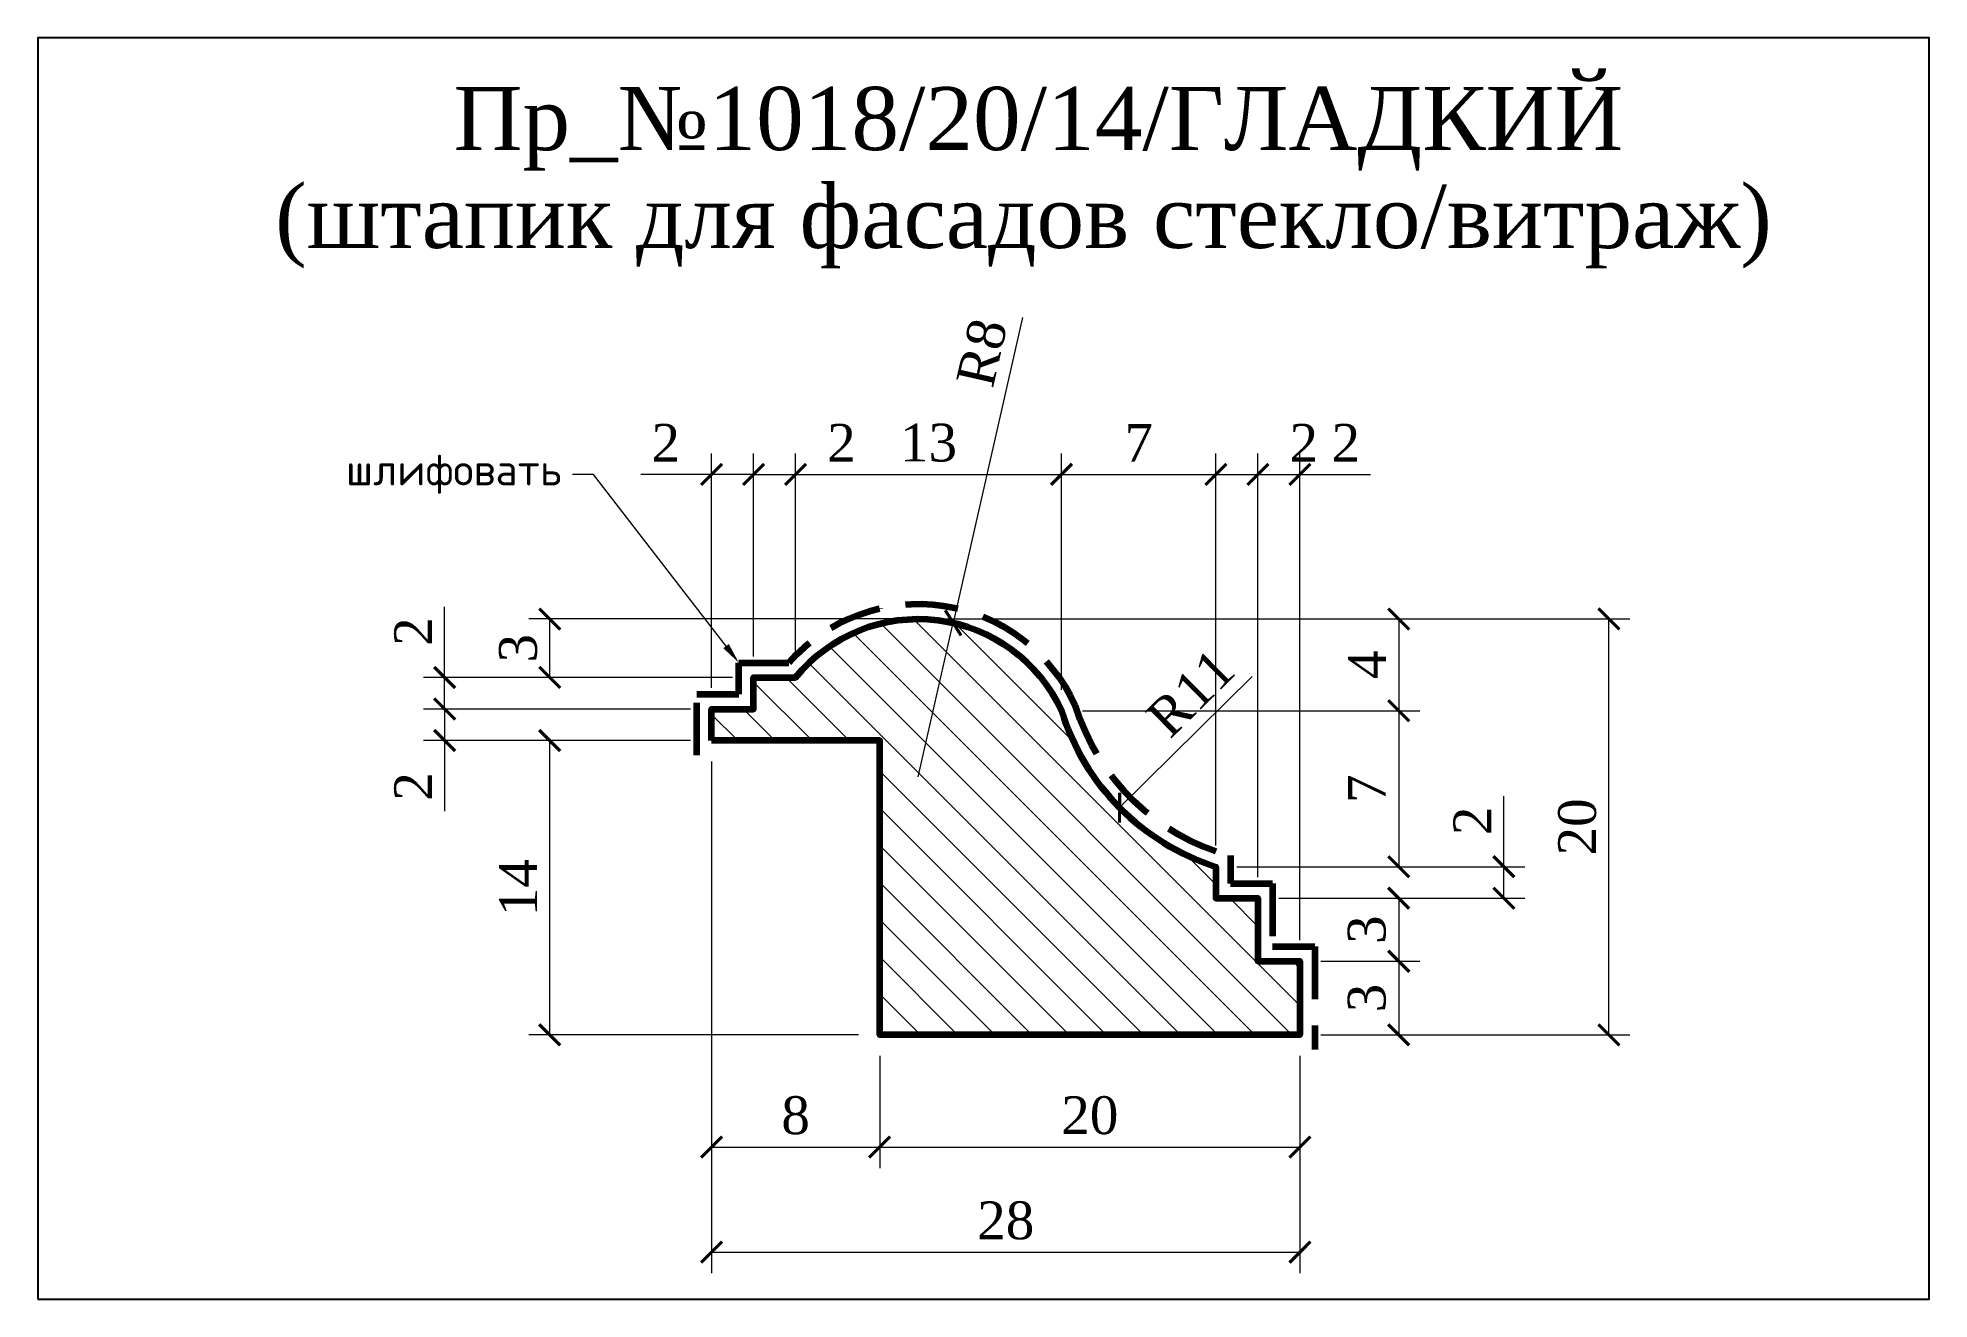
# Model space of a CAD drawing. Header units: millimetres. Extents: x 304963.5 to 305053.5, y -92941.7 to -92881.7.
import ezdxf
from ezdxf import colors
from ezdxf.entities.mleader import LeaderData, LeaderLine
from ezdxf.math import Vec2, Vec3

# ---------------------------------------------------------------- set-up
doc = ezdxf.new("R2010")
doc.units = ezdxf.units.MM
doc.header["$MEASUREMENT"] = 0
doc.linetypes.add('HIDDEN', pattern=[0.375, 0.25, -0.125])
doc.layers.add('Outside panel', color=7, linetype='Continuous', lineweight=18, true_color=0x7f5e57)
for name, color, linetype, lineweight in [('линия 50', 1, 'Continuous', 211), ('служебный слой РАЗМЕРЫ', 7, 'Continuous', 9), ('ШТАМП', 7, 'Continuous', 5)]:
    doc.layers.add(name, color=color, linetype=linetype, lineweight=lineweight)
doc.layers.add('размеры в модели', color=7, linetype='Continuous')
doc.styles.get("Standard").update_dxf_attribs({"font": 'times.ttf'})
doc.styles.add('ЕСКД профили текст', font='isocpeur.ttf')
doc.dimstyles.new('M_1', dxfattribs={"dimtxt": 1.8, "dimasz": 1, "dimexe": 1, "dimexo": 1, "dimgap": 0.6, "dimtad": 1, "dimdec": 0, "dimdsep": 46, "dimtxsty": 'Standard', "dimblk": 'ARCHTICK', "dimcen": -5, "dimclrd": 7, "dimclre": 7, "dimclrt": 7, "dimadec": 0, "dimazin": 0, "dimtfac": 1, "dimtdec": 0, "dimtmove": 0, "dimatfit": 3, "dimfxl": 1, "dimtolj": 1, "dimtzin": 0, "dimlwd": 5, "dimlwe": 5, "dimarcsym": 0})

# ---------------------------------------------------------------- blocks, each defined once
blk = doc.blocks.new('_ArchTick')
at = {"color": 0, "linetype": 'ByBlock', "const_width": 0.15}
blk.add_lwpolyline([(-0.5, -0.5), (0.5, 0.5)], dxfattribs=at)
blk = doc.blocks.new('*D17')
at = {"layer": 'Defpoints', "color": 0, "ltscale": 1000, "transparency": 16777216}
for p in [(305019.595, -92921.144), (305033.295, -92921.144), (305021.595, -92922.644)]:
    blk.add_point(p, dxfattribs=at)
at = {"layer": 'размеры в модели', "color": 7, "lineweight": 5, "ltscale": 1000, "transparency": 16777216}
for p, q in [((305033.295, -92921.144), (305033.295, -92917.783)), ((305020.595, -92921.144), (305034.295, -92921.144)), ((305033.295, -92922.644), (305033.295, -92921.144)), ((305022.595, -92922.644), (305034.295, -92922.644))]:
    blk.add_line(p, q, dxfattribs=at)
for p, rotation in [((305033.295, -92921.144), 90), ((305033.295, -92922.644), 270)]:
    blk.add_blockref('_ArchTick', p, dxfattribs=dict(at, rotation=rotation))
at = {"layer": 'размеры в модели', "color": 7, "ltscale": 1000, "transparency": 16777216, "insert": (305031.795, -92918.963), "char_height": 1.8, "attachment_point": 5, "rotation": 90}
blk.add_mtext('\\A1;2', dxfattribs=at)
blk = doc.blocks.new('*D9')
at = {"layer": 'Defpoints', "color": 0, "ltscale": 1000, "transparency": 16777216}
for p in [(305023.024, -92910.4), (305015.011, -92918.336)]:
    blk.add_point(p, dxfattribs=at)
at = {"layer": 'размеры в модели', "color": 7, "lineweight": 5, "ltscale": 1000, "transparency": 16777216}
blk.add_line((305021.313, -92912.095), (305015.011, -92918.336), dxfattribs=at)
at = {"layer": 'размеры в модели', "color": 7, "lineweight": 5, "ltscale": 1000, "transparency": 16777216, "rotation": 224.722856776584}
blk.add_blockref('_ArchTick', (305015.011, -92918.336), dxfattribs=at)
at = {"layer": 'размеры в модели', "color": 7, "ltscale": 1000, "transparency": 16777216, "insert": (305018.388, -92912.88), "char_height": 1.8, "attachment_point": 5, "rotation": 44.72286}
blk.add_mtext('\\A1;R11', dxfattribs=at)
blk = doc.blocks.new('*D10')
at = {"layer": 'Defpoints', "color": 0, "ltscale": 1000, "transparency": 16777216}
for p in [(305007.094, -92909.548), (305005.43, -92916.869)]:
    blk.add_point(p, dxfattribs=at)
at = {"layer": 'размеры в модели', "color": 7, "lineweight": 5, "ltscale": 1000, "transparency": 16777216}
for p in [(305010.395, -92895.025), (305005.43, -92916.869)]:
    blk.add_line(p, (305007.094, -92909.548), dxfattribs=at)
at = {"layer": 'размеры в модели', "color": 7, "lineweight": 5, "ltscale": 1000, "transparency": 16777216, "rotation": 257.1928095512131}
blk.add_blockref('_ArchTick', (305007.094, -92909.548), dxfattribs=at)
at = {"layer": 'размеры в модели', "color": 7, "ltscale": 1000, "transparency": 16777216, "insert": (305008.463, -92896.69), "char_height": 1.8, "attachment_point": 5, "rotation": 77.19281}
blk.add_mtext('\\A1;R8', dxfattribs=at)
blk = doc.blocks.new('*D18')
at = {"layer": 'Defpoints', "color": 0, "ltscale": 1000, "transparency": 16777216}
for p in [(305023.595, -92925.644), (305023.595, -92929.144), (305028.295, -92929.144)]:
    blk.add_point(p, dxfattribs=at)
at = {"layer": 'размеры в модели', "color": 7, "lineweight": 5, "ltscale": 1000, "transparency": 16777216}
for p, q in [((305024.595, -92925.644), (305029.295, -92925.644)), ((305028.295, -92925.644), (305028.295, -92929.144)), ((305024.595, -92929.144), (305029.295, -92929.144))]:
    blk.add_line(p, q, dxfattribs=at)
for p, rotation in [((305028.295, -92925.644), 90), ((305028.295, -92929.144), 270)]:
    blk.add_blockref('_ArchTick', p, dxfattribs=dict(at, rotation=rotation))
at = {"layer": 'размеры в модели', "color": 7, "ltscale": 1000, "transparency": 16777216, "insert": (305026.78, -92927.394), "char_height": 1.8, "attachment_point": 5, "rotation": 90}
blk.add_mtext('\\A1;3', dxfattribs=at)
blk = doc.blocks.new('*D11')
at = {"layer": 'Defpoints', "color": 0, "ltscale": 1000, "transparency": 16777216}
for p in [(305023.595, -92902.482), (305021.595, -92922.644), (305023.595, -92925.644)]:
    blk.add_point(p, dxfattribs=at)
at = {"layer": 'размеры в модели', "color": 7, "lineweight": 5, "ltscale": 1000, "transparency": 16777216}
for p, q in [((305021.595, -92921.644), (305021.595, -92901.482)), ((305023.595, -92924.644), (305023.595, -92901.482)), ((305021.595, -92902.482), (305023.595, -92902.482)), ((305023.595, -92902.482), (305026.957, -92902.482))]:
    blk.add_line(p, q, dxfattribs=at)
at = {"layer": 'размеры в модели', "color": 7, "lineweight": 5, "ltscale": 1000, "transparency": 16777216, "rotation": 180}
blk.add_blockref('_ArchTick', (305021.595, -92902.482), dxfattribs=at)
at = {"layer": 'размеры в модели', "color": 7, "lineweight": 5, "ltscale": 1000, "transparency": 16777216}
blk.add_blockref('_ArchTick', (305023.595, -92902.482), dxfattribs=at)
at = {"layer": 'размеры в модели', "color": 7, "ltscale": 1000, "transparency": 16777216, "insert": (305025.776, -92900.982), "char_height": 1.8, "attachment_point": 5}
blk.add_mtext('\\A1;2', dxfattribs=at)
blk = doc.blocks.new('*D6')
at = {"layer": 'Defpoints', "color": 0, "ltscale": 1000, "transparency": 16777216}
for p in [(304995.595, -92913.644), (304982.895, -92915.144), (304995.595, -92915.144)]:
    blk.add_point(p, dxfattribs=at)
at = {"layer": 'размеры в модели', "color": 7, "lineweight": 5, "ltscale": 1000, "transparency": 16777216}
for p, q in [((304994.595, -92913.644), (304981.895, -92913.644)), ((304982.895, -92913.644), (304982.895, -92915.144)), ((304994.595, -92915.144), (304981.895, -92915.144)), ((304982.895, -92915.144), (304982.895, -92918.506))]:
    blk.add_line(p, q, dxfattribs=at)
for p, rotation in [((304982.895, -92913.644), 90), ((304982.895, -92915.144), 270)]:
    blk.add_blockref('_ArchTick', p, dxfattribs=dict(at, rotation=rotation))
at = {"layer": 'размеры в модели', "color": 7, "ltscale": 1000, "transparency": 16777216, "insert": (304981.395, -92917.325), "char_height": 1.8, "attachment_point": 5, "rotation": 90}
blk.add_mtext('\\A1;2', dxfattribs=at)
blk = doc.blocks.new('*D7')
at = {"layer": 'Defpoints', "color": 0, "ltscale": 1000, "transparency": 16777216}
for p in [(304982.895, -92912.144), (304997.595, -92912.144), (304995.595, -92913.644)]:
    blk.add_point(p, dxfattribs=at)
at = {"layer": 'размеры в модели', "color": 7, "lineweight": 5, "ltscale": 1000, "transparency": 16777216}
for p, q in [((304982.895, -92912.144), (304982.895, -92908.783)), ((304996.595, -92912.144), (304981.895, -92912.144)), ((304982.895, -92913.644), (304982.895, -92912.144)), ((304994.595, -92913.644), (304981.895, -92913.644))]:
    blk.add_line(p, q, dxfattribs=at)
for p, rotation in [((304982.895, -92912.144), 90), ((304982.895, -92913.644), 270)]:
    blk.add_blockref('_ArchTick', p, dxfattribs=dict(at, rotation=rotation))
at = {"layer": 'размеры в модели', "color": 7, "ltscale": 1000, "transparency": 16777216, "insert": (304981.395, -92909.963), "char_height": 1.8, "attachment_point": 5, "rotation": 90}
blk.add_mtext('\\A1;2', dxfattribs=at)
blk = doc.blocks.new('*D20')
at = {"layer": 'Defpoints', "color": 0, "ltscale": 1000, "transparency": 16777216}
for p in [(305021.595, -92922.644), (305023.595, -92925.644), (305028.295, -92925.644)]:
    blk.add_point(p, dxfattribs=at)
at = {"layer": 'размеры в модели', "color": 7, "lineweight": 5, "ltscale": 1000, "transparency": 16777216}
for p, q in [((305022.595, -92922.644), (305029.295, -92922.644)), ((305028.295, -92922.644), (305028.295, -92925.644)), ((305024.595, -92925.644), (305029.295, -92925.644))]:
    blk.add_line(p, q, dxfattribs=at)
for p, rotation in [((305028.295, -92922.644), 90), ((305028.295, -92925.644), 270)]:
    blk.add_blockref('_ArchTick', p, dxfattribs=dict(at, rotation=rotation))
at = {"layer": 'размеры в модели', "color": 7, "ltscale": 1000, "transparency": 16777216, "insert": (305026.78, -92924.144), "char_height": 1.8, "attachment_point": 5, "rotation": 90}
blk.add_mtext('\\A1;3', dxfattribs=at)
blk = doc.blocks.new('*D21')
at = {"layer": 'Defpoints', "color": 0, "ltscale": 1000, "transparency": 16777216}
for p in [(305012.248, -92913.725), (305019.595, -92921.144), (305028.295, -92921.144)]:
    blk.add_point(p, dxfattribs=at)
at = {"layer": 'размеры в модели', "color": 7, "lineweight": 5, "ltscale": 1000, "transparency": 16777216}
for p, q in [((305013.248, -92913.725), (305029.295, -92913.725)), ((305028.295, -92913.725), (305028.295, -92921.144)), ((305020.595, -92921.144), (305029.295, -92921.144))]:
    blk.add_line(p, q, dxfattribs=at)
for p, rotation in [((305028.295, -92913.725), 90), ((305028.295, -92921.144), 270)]:
    blk.add_blockref('_ArchTick', p, dxfattribs=dict(at, rotation=rotation))
at = {"layer": 'размеры в модели', "color": 7, "ltscale": 1000, "transparency": 16777216, "insert": (305026.777, -92917.435), "char_height": 1.8, "attachment_point": 5, "rotation": 90}
blk.add_mtext('\\A1;7', dxfattribs=at)
blk = doc.blocks.new('*D22')
at = {"layer": 'Defpoints', "color": 0, "ltscale": 1000, "transparency": 16777216}
for p in [(305005.43, -92909.361), (305012.248, -92913.725), (305028.295, -92913.725)]:
    blk.add_point(p, dxfattribs=at)
at = {"layer": 'размеры в модели', "color": 7, "lineweight": 5, "ltscale": 1000, "transparency": 16777216}
for p, q in [((305006.43, -92909.361), (305029.295, -92909.361)), ((305028.295, -92909.361), (305028.295, -92913.725)), ((305013.248, -92913.725), (305029.295, -92913.725))]:
    blk.add_line(p, q, dxfattribs=at)
for p, rotation in [((305028.295, -92909.361), 90), ((305028.295, -92913.725), 270)]:
    blk.add_blockref('_ArchTick', p, dxfattribs=dict(at, rotation=rotation))
at = {"layer": 'размеры в модели', "color": 7, "ltscale": 1000, "transparency": 16777216, "insert": (305026.795, -92911.543), "char_height": 1.8, "attachment_point": 5, "rotation": 90}
blk.add_mtext('\\A1;4', dxfattribs=at)
blk = doc.blocks.new('*D12')
at = {"layer": 'Defpoints', "color": 0, "ltscale": 1000, "transparency": 16777216}
for p in [(305021.595, -92902.482), (305019.595, -92921.144), (305021.595, -92922.644)]:
    blk.add_point(p, dxfattribs=at)
at = {"layer": 'размеры в модели', "color": 7, "lineweight": 5, "ltscale": 1000, "transparency": 16777216}
for p, q in [((305019.595, -92920.144), (305019.595, -92901.482)), ((305021.595, -92921.644), (305021.595, -92901.482)), ((305019.595, -92902.482), (305021.595, -92902.482)), ((305021.595, -92902.482), (305024.957, -92902.482))]:
    blk.add_line(p, q, dxfattribs=at)
at = {"layer": 'размеры в модели', "color": 7, "lineweight": 5, "ltscale": 1000, "transparency": 16777216, "rotation": 180}
blk.add_blockref('_ArchTick', (305019.595, -92902.482), dxfattribs=at)
at = {"layer": 'размеры в модели', "color": 7, "lineweight": 5, "ltscale": 1000, "transparency": 16777216}
blk.add_blockref('_ArchTick', (305021.595, -92902.482), dxfattribs=at)
at = {"layer": 'размеры в модели', "color": 7, "ltscale": 1000, "transparency": 16777216, "insert": (305023.776, -92900.982), "char_height": 1.8, "attachment_point": 5}
blk.add_mtext('\\A1;2', dxfattribs=at)
blk = doc.blocks.new('*D15')
at = {"layer": 'Defpoints', "color": 0, "ltscale": 1000, "transparency": 16777216}
for p in [(304999.595, -92902.482), (304997.595, -92912.144), (304999.595, -92912.144)]:
    blk.add_point(p, dxfattribs=at)
at = {"layer": 'размеры в модели', "color": 7, "lineweight": 5, "ltscale": 1000, "transparency": 16777216}
for p, q in [((304997.595, -92911.144), (304997.595, -92901.482)), ((304999.595, -92911.144), (304999.595, -92901.482)), ((304997.595, -92902.482), (304999.595, -92902.482)), ((304999.595, -92902.482), (305002.957, -92902.482))]:
    blk.add_line(p, q, dxfattribs=at)
at = {"layer": 'размеры в модели', "color": 7, "lineweight": 5, "ltscale": 1000, "transparency": 16777216, "rotation": 180}
blk.add_blockref('_ArchTick', (304997.595, -92902.482), dxfattribs=at)
at = {"layer": 'размеры в модели', "color": 7, "lineweight": 5, "ltscale": 1000, "transparency": 16777216}
blk.add_blockref('_ArchTick', (304999.595, -92902.482), dxfattribs=at)
at = {"layer": 'размеры в модели', "color": 7, "ltscale": 1000, "transparency": 16777216, "insert": (305001.776, -92900.982), "char_height": 1.8, "attachment_point": 5}
blk.add_mtext('\\A1;2', dxfattribs=at)
blk = doc.blocks.new('*D16')
at = {"layer": 'Defpoints', "color": 0, "ltscale": 1000, "transparency": 16777216}
for p in [(304995.595, -92902.482), (304997.595, -92912.144), (304995.595, -92913.644)]:
    blk.add_point(p, dxfattribs=at)
at = {"layer": 'размеры в модели', "color": 7, "lineweight": 5, "ltscale": 1000, "transparency": 16777216}
for p, q in [((304995.595, -92912.644), (304995.595, -92901.482)), ((304997.595, -92911.144), (304997.595, -92901.482)), ((304995.595, -92902.482), (304992.234, -92902.482)), ((304997.595, -92902.482), (304995.595, -92902.482))]:
    blk.add_line(p, q, dxfattribs=at)
at = {"layer": 'размеры в модели', "color": 7, "lineweight": 5, "ltscale": 1000, "transparency": 16777216, "rotation": 180}
blk.add_blockref('_ArchTick', (304995.595, -92902.482), dxfattribs=at)
at = {"layer": 'размеры в модели', "color": 7, "lineweight": 5, "ltscale": 1000, "transparency": 16777216}
blk.add_blockref('_ArchTick', (304997.595, -92902.482), dxfattribs=at)
at = {"layer": 'размеры в модели', "color": 7, "ltscale": 1000, "transparency": 16777216, "insert": (304993.414, -92900.982), "char_height": 1.8, "attachment_point": 5}
blk.add_mtext('\\A1;2', dxfattribs=at)

msp = doc.modelspace()

# ---------------------------------------------------------------- hatches: boundary and pattern name
at = {"layer": 'Outside panel', "ltscale": 1000}
h = msp.add_hatch(dxfattribs=at)
h.set_pattern_fill('ANSI31', color=256, scale=10, angle=90)
h.set_pattern_definition([(135, (-2157.4146, -1967.6268), (-0.8838834765, -0.8838834765), [])])
edge = h.paths.add_edge_path()
edge.add_line((304995.595, -92915.144), (304995.595, -92913.644))
edge.add_line((304995.595, -92913.644), (304997.595, -92913.644))
edge.add_line((304997.595, -92913.644), (304997.595, -92912.144))
edge.add_line((304997.595, -92912.144), (304999.595, -92912.144))
edge.add_arc((305005.43, -92916.869), 7.508, 24.75318, 141.00045, ccw=False)
edge.add_arc((305023.024, -92910.4), 11.278, 197.14768, 252.29803)
edge.add_line((305019.595, -92921.144), (305019.595, -92922.644))
edge.add_line((305019.595, -92922.644), (305021.595, -92922.644))
edge.add_line((305021.595, -92922.644), (305021.595, -92925.644))
edge.add_line((305021.595, -92925.644), (305023.595, -92925.644))
edge.add_line((305023.595, -92925.644), (305023.595, -92929.144))
edge.add_line((305023.595, -92929.144), (305003.595, -92929.144))
edge.add_line((305003.595, -92929.144), (305003.595, -92915.144))
edge.add_line((305003.595, -92915.144), (304995.595, -92915.144))

# ---------------------------------------------------------------- linework, layer by layer
at = {"color": 6, "ltscale": 1000}
msp.add_lwpolyline([(304963.536, -92941.717), (305053.536, -92941.717), (305053.536, -92881.717), (304963.536, -92881.717)], close=True, dxfattribs=at)
at = {"layer": 'линия 50', "color": 1, "linetype": 'HIDDEN', "ltscale": 10, "true_color": 0xff0909}
msp.add_lwpolyline([(304994.895, -92915.844), (304994.895, -92912.944), (304996.895, -92912.944), (304996.895, -92911.444), (304999.27, -92911.444, -0.544162), (305012.904, -92913.476, 0.259281), (305020.295, -92920.62), (305020.295, -92921.944), (305022.295, -92921.944), (305022.295, -92924.944), (305024.295, -92924.944), (305024.295, -92929.844)], format="xyb", dxfattribs=at)
at = {"layer": 'линия 50', "color": 7}
msp.add_lwpolyline([(304995.595, -92915.144), (304995.595, -92913.644), (304997.595, -92913.644), (304997.595, -92912.144), (304999.595, -92912.144, -0.55572), (305012.248, -92913.725, 0.245394), (305019.595, -92921.144), (305019.595, -92922.644), (305021.595, -92922.644), (305021.595, -92925.644), (305023.595, -92925.644), (305023.595, -92929.144), (305003.595, -92929.144), (305003.595, -92915.144)], format="xyb", close=True, dxfattribs=at)

# ---------------------------------------------------------------- texts
at = {"layer": 'ШТАМП', "color": 0, "lineweight": -3}
for s, p in [('Пр_№1018/20/14/ГЛАДКИЙ', (304983.326, -92887.055)), ('(штапик для фасадов стекло/витраж)', (304974.828, -92891.713))]:
    msp.add_text(s, height=3, dxfattribs=at).set_placement(p)

# ---------------------------------------------------------------- dimensions: what is measured, and where the dimension line sits
at = {"layer": 'размеры в модели', "color": 0, "ltscale": 1000}
for center, mpoint, picture, middle in [((305005.43, -92916.869), (305007.094, -92909.548), '*D10', (305009.941, -92897.026)), ((305023.024, -92910.4), (305015.011, -92918.336), '*D9', (305019.444, -92913.946))]:
    dim = msp.add_radius_dim(center=center, mpoint=mpoint, dimstyle='M_1', dxfattribs=at)
    dim.commit()
    dim.dimension.update_dxf_attribs({"geometry": picture, "text_midpoint": middle, "dimtype": 132})
for base, p1, p2 in [((305012.248, -92902.482), (304999.595, -92912.144), (305012.248, -92913.725)), ((305019.595, -92902.482), (305012.248, -92913.725), (305019.595, -92921.144)), ((305023.595, -92939.48), (304995.595, -92915.144), (305023.595, -92929.144)), ((305003.595, -92934.48), (304995.595, -92915.144), (305003.595, -92929.144)), ((305023.595, -92934.48), (305003.595, -92929.144), (305023.595, -92929.144))]:
    msp.add_linear_dim(base=base, p1=p1, p2=p2, dimstyle='M_1', dxfattribs=at).render()
for base, p1, p2, angle, picture, middle in [((304995.595, -92902.482), (304997.595, -92912.144), (304995.595, -92913.644), 180, '*D16', (304993.414, -92900.982)), ((304982.895138766, -92912.144199474), (304995.595138764, -92913.644199474), (304997.595138764, -92912.144199474), 90, '*D7', (304981.395138766, -92909.963449654)), ((304982.895138766, -92915.144199474), (304995.595138764, -92913.644199474), (304995.595138764, -92915.144199474), 90, '*D6', (304981.395138766, -92917.324949294)), ((305028.295, -92921.144), (305012.248, -92913.725), (305019.595, -92921.144), 90, '*D21', (305026.777, -92917.435)), ((305033.295138766, -92921.144199474), (305021.595075806, -92922.644199474), (305019.59513876, -92921.144199474), 90, '*D17', (305031.795138766, -92918.963449654)), ((305028.295, -92925.644), (305021.595, -92922.644), (305023.595, -92925.644), 90, '*D20', (305026.78, -92924.144)), ((305028.295138766, -92929.144199474), (305023.595012853, -92925.644199475), (305023.595012853, -92929.144199474), 90, '*D18', (305026.779565587, -92927.394199474))]:
    dim = msp.add_linear_dim(base=base, p1=p1, p2=p2, angle=angle, dimstyle='M_1', dxfattribs=at)
    dim.commit()
    dim.dimension.update_dxf_attribs({"geometry": picture, "text_midpoint": middle})
for base, p1, p2, picture, middle in [((304999.595, -92902.482), (304997.595, -92912.144), (304999.595, -92912.144), '*D15', (305001.776, -92900.982)), ((305021.595, -92902.482), (305019.595, -92921.144), (305021.595, -92922.644), '*D12', (305023.776, -92900.982)), ((305023.595, -92902.482), (305021.595, -92922.644), (305023.595, -92925.644), '*D11', (305025.776, -92900.982))]:
    dim = msp.add_linear_dim(base=base, p1=p1, p2=p2, dimstyle='M_1', dxfattribs=at)
    dim.commit()
    dim.dimension.update_dxf_attribs({"geometry": picture, "text_midpoint": middle})
for base, p1, p2 in [((304987.895, -92909.361), (304997.595, -92912.144), (305005.43, -92909.361)), ((305038.295, -92909.361), (305023.595, -92929.144), (305005.43, -92909.361)), ((304987.895, -92915.144), (305003.595, -92929.144), (304995.595, -92915.144))]:
    msp.add_linear_dim(base=base, p1=p1, p2=p2, angle=90, dimstyle='M_1', dxfattribs=at).render()
dim = msp.add_linear_dim(base=(305028.295, -92913.725), p1=(305005.43, -92909.361), p2=(305012.248, -92913.725), angle=90, dimstyle='M_1', dxfattribs=at)
dim.commit()
dim.dimension.update_dxf_attribs({"geometry": '*D22', "text_midpoint": (305028.295, -92911.543), "dimtype": 128})

# ---------------------------------------------------------------- leaders
at = {"layer": 'служебный слой РАЗМЕРЫ'}
ml = msp.add_multileader_mtext('Standard', dxfattribs=at)
ml.set_content('\\A1;шлифовать', color=256, style='ЕСКД профили текст')
ml.set_leader_properties(color=256, linetype='ByLayer', lineweight=-1)
ml.build(insert=Vec2(0, 0))
ml.multileader.update_dxf_attribs({"dogleg_length": 1, "arrow_head_size": 1})
ctx = ml.context
ctx.base_point, ctx.char_height, ctx.arrow_head_size, ctx.landing_gap_size, ctx.plane_origin = Vec3(304977.779, -92902.482), 1.5, 1, 0.5, Vec3(304997.482, -92890.712)
ctx.text_align_type = 2
notes = []
notes.append((ctx, [(0, (1, 1, 0), (304989.979, -92902.482), (-1, 0), 1, [(0, [(304996.895, -92911.444)], 0, [])])]))
ctx.mtext.insert, ctx.mtext.alignment, ctx.mtext.flow_direction = Vec3(304988.479, -92901.507), 3, 5
for ctx, leaders in notes:
    for number, flags, end, landing, length, lines in leaders:
        leader = LeaderData()
        leader.index, (leader.has_last_leader_line, leader.has_dogleg_vector, leader.attachment_direction) = number, flags
        leader.last_leader_point, leader.dogleg_vector, leader.dogleg_length = Vec3(end), Vec3(landing), length
        for number, points, colour, breaks in lines:
            line = LeaderLine()
            line.index, line.vertices, line.color, line.breaks = number, Vec3.list(points), colors.encode_raw_color(colour), breaks
            leader.lines.append(line)
        ctx.leaders.append(leader)

doc.saveas('drawing.dxf')
